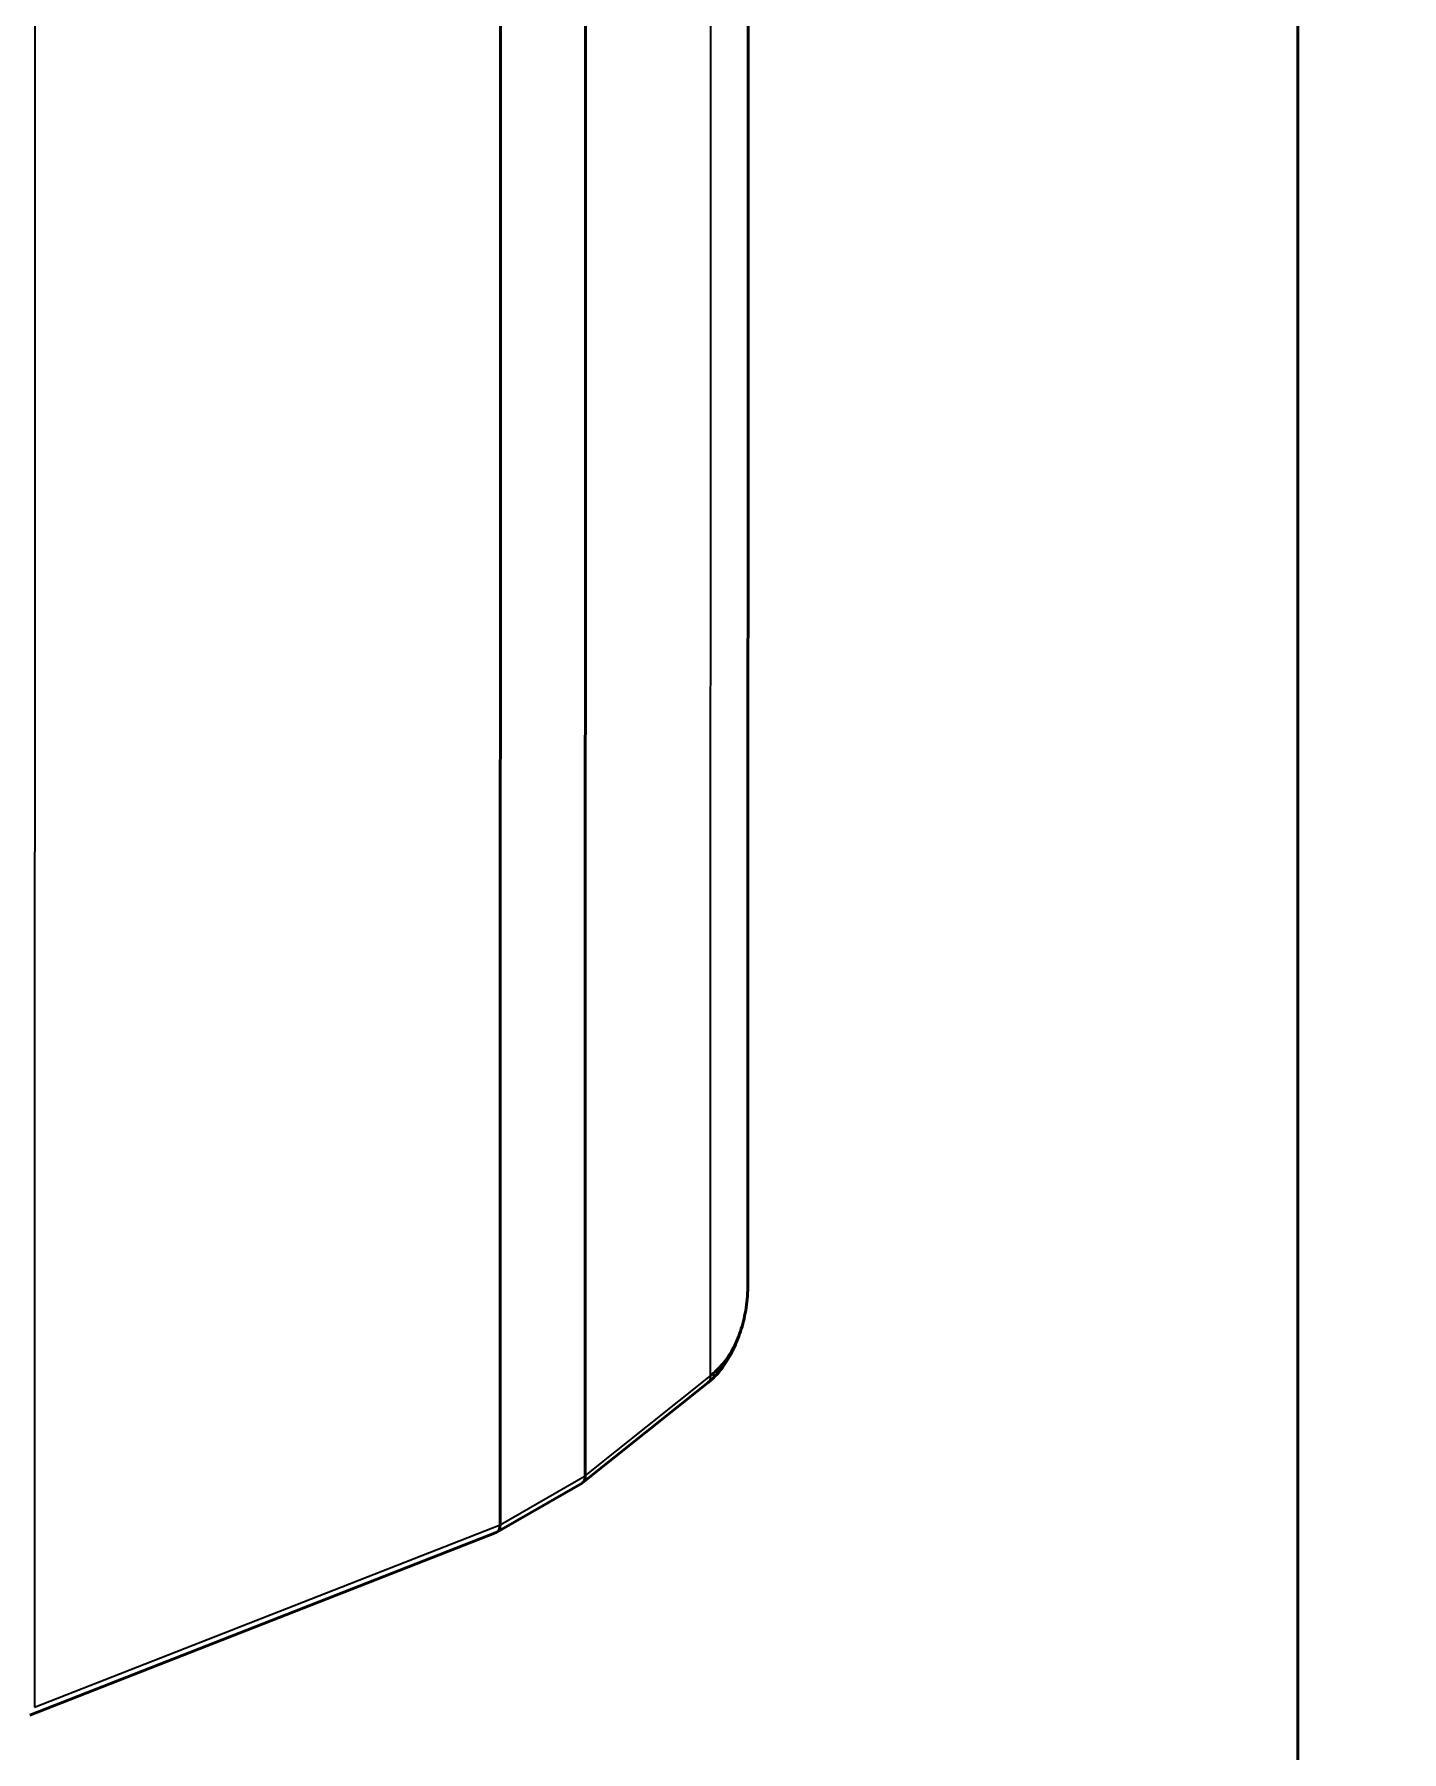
# Model space of a CAD drawing. Header units: millimetres. Extents: x 3100 to 5091, y 868 to 1900.
# Drawn here: x 4169.427 to 4171.135, y 1686.05 to 1688.195 of the extents above; entities that cross this region are included whole.
import ezdxf

# ---------------------------------------------------------------- set-up
doc = ezdxf.new("R2010")
doc.units = ezdxf.units.MM
doc.header["$LTSCALE"] = 1.8
doc.layers.add('외형선(ISO)', color=7, linetype='Continuous', lineweight=50)
doc.layers.add('좁은 외형선(ISO)', color=7, linetype='Continuous', lineweight=35)

msp = doc.modelspace()

# ---------------------------------------------------------------- linework, layer by layer
at = {"layer": '외형선(ISO)'}
for p, q in [((4171.0056, 1669.345), (4171.0056, 1691.3171)), ((4170.319, 1688.811), (4170.3187, 1686.6366)), ((4170.1155, 1686.3949), (4170.1158, 1688.689)), ((4170.0094, 1686.3337), (4170.0098, 1688.6278)), ((4170.1124, 1686.3865), (4170.2691, 1686.5116)), ((4170.005, 1686.3244), (4170.1116, 1686.3859)), ((4170.1155, 1686.3948), (4170.1155, 1686.3949)), ((4170.0094, 1686.3336), (4170.0094, 1686.3337)), ((4170.0041, 1686.3239), (4169.4219, 1686.096))]:
    msp.add_line(p, q, dxfattribs=at)
for centre, major_axis, ratio, start_param, end_param in [((4171.1352, 1687.3122), (2.5, 4.3301), 0.57735, 5.497787, 8.63938), ((4170.1007, 1686.4027), (0.0113, -0.0165), 0.57624, 6.239577, 7.022328), ((4169.9959, 1686.3421), (0.0087, -0.018), 0.576259, 6.240067, 7.109544)]:
    msp.add_ellipse(centre, major_axis=major_axis, ratio=ratio, start_param=start_param, end_param=end_param, dxfattribs=at)
for points, knots in [([(4170.2719, 1686.5198), (4170.2745, 1686.5219), (4170.2771, 1686.5241), (4170.2796, 1686.5265), (4170.2821, 1686.5289), (4170.2845, 1686.5315), (4170.2868, 1686.5342), (4170.2891, 1686.537), (4170.2913, 1686.5399), (4170.2935, 1686.543), (4170.2956, 1686.546), (4170.2976, 1686.5493), (4170.2995, 1686.5527), (4170.3014, 1686.5561), (4170.3032, 1686.5597), (4170.3048, 1686.5635), (4170.3065, 1686.5672), (4170.308, 1686.5711), (4170.3094, 1686.5752), (4170.3107, 1686.5793), (4170.312, 1686.5835), (4170.3131, 1686.5879), (4170.3142, 1686.5922), (4170.3151, 1686.5968), (4170.3159, 1686.6014), (4170.3167, 1686.606), (4170.3173, 1686.6108), (4170.3177, 1686.6157), (4170.3182, 1686.6206), (4170.3185, 1686.6256), (4170.3186, 1686.6307), (4170.3187, 1686.6326), (4170.3187, 1686.6346), (4170.3187, 1686.6366)], [0.0872665, 0.0872665, 0.0872665, 0.0872665, 0.1546996, 0.1546996, 0.1546996, 0.2221328, 0.2221328, 0.2221328, 0.289566, 0.289566, 0.289566, 0.3569992, 0.3569992, 0.3569992, 0.4244323, 0.4244323, 0.4244323, 0.4918655, 0.4918655, 0.4918655, 0.5592987, 0.5592987, 0.5592987, 0.6267319, 0.6267319, 0.6267319, 0.694165, 0.694165, 0.694165, 0.7615982, 0.7615982, 0.7615982, 0.7876775, 0.7876775, 0.7876775, 0.7876775]), ([(4170.3067, 1686.5679), (4170.3023, 1686.5557), (4170.2966, 1686.5441), (4170.2838, 1686.5255), (4170.2769, 1686.5178), (4170.2691, 1686.5116)], [0.002871225, 0.002871225, 0.002871225, 0.002871225, 0.00704691, 0.00704691, 0.01047629, 0.01047629, 0.01047629, 0.01047629])]:
    msp.add_open_spline(points, degree=3, knots=knots, dxfattribs=at)
at = {"layer": '좁은 외형선(ISO)'}
for p, q in [((4170.2719, 1686.5198), (4170.2723, 1688.7794)), ((4169.4279, 1688.2919), (4169.4275, 1686.1057)), ((4170.1155, 1686.3948), (4170.2719, 1686.5198)), ((4170.0094, 1686.3337), (4170.1155, 1686.3949)), ((4169.4275, 1686.1057), (4170.0094, 1686.3336))]:
    msp.add_line(p, q, dxfattribs=at)
msp.add_ellipse((4170.2566, 1686.5272), major_axis=(0.0125, -0.0156), ratio=0.572962, start_param=0, end_param=0.694804, dxfattribs=at)

doc.saveas('drawing.dxf')
